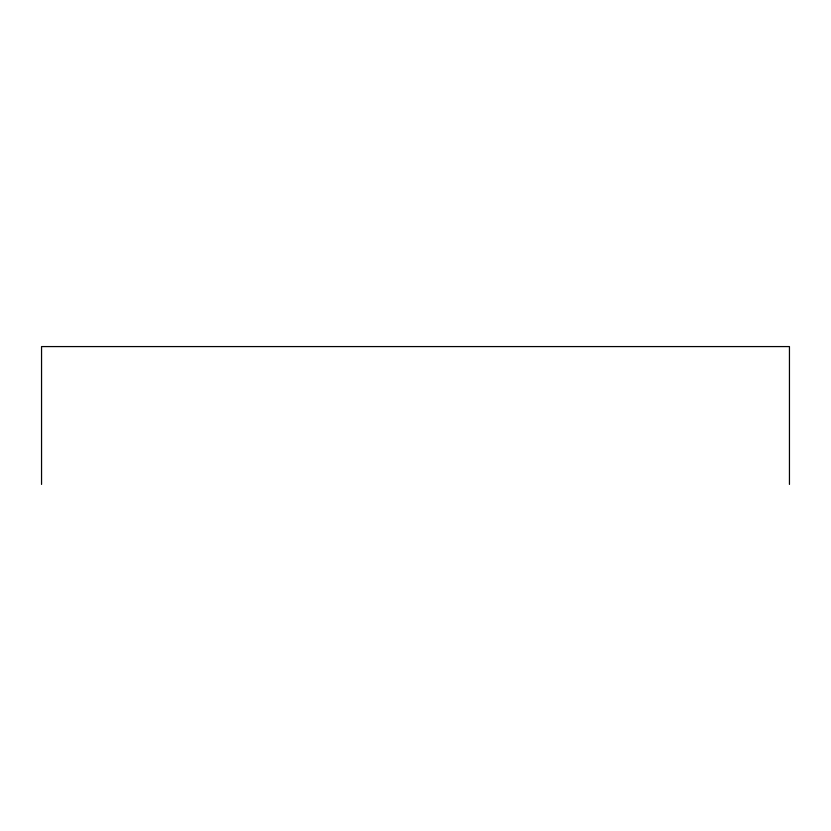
<?xml version="1.0" encoding="UTF-8"?>
<svg xmlns="http://www.w3.org/2000/svg" width="831" height="831" viewBox="0 0 831 831"><rect width="100%" height="100%" fill="white"/><g stroke="black" fill="none" stroke-linecap="round" stroke-linejoin="round"><path stroke-width="1.25" d="M789.45 484.421L789.45 346.579L41.55 346.579L41.55 484.421"/></g></svg>
